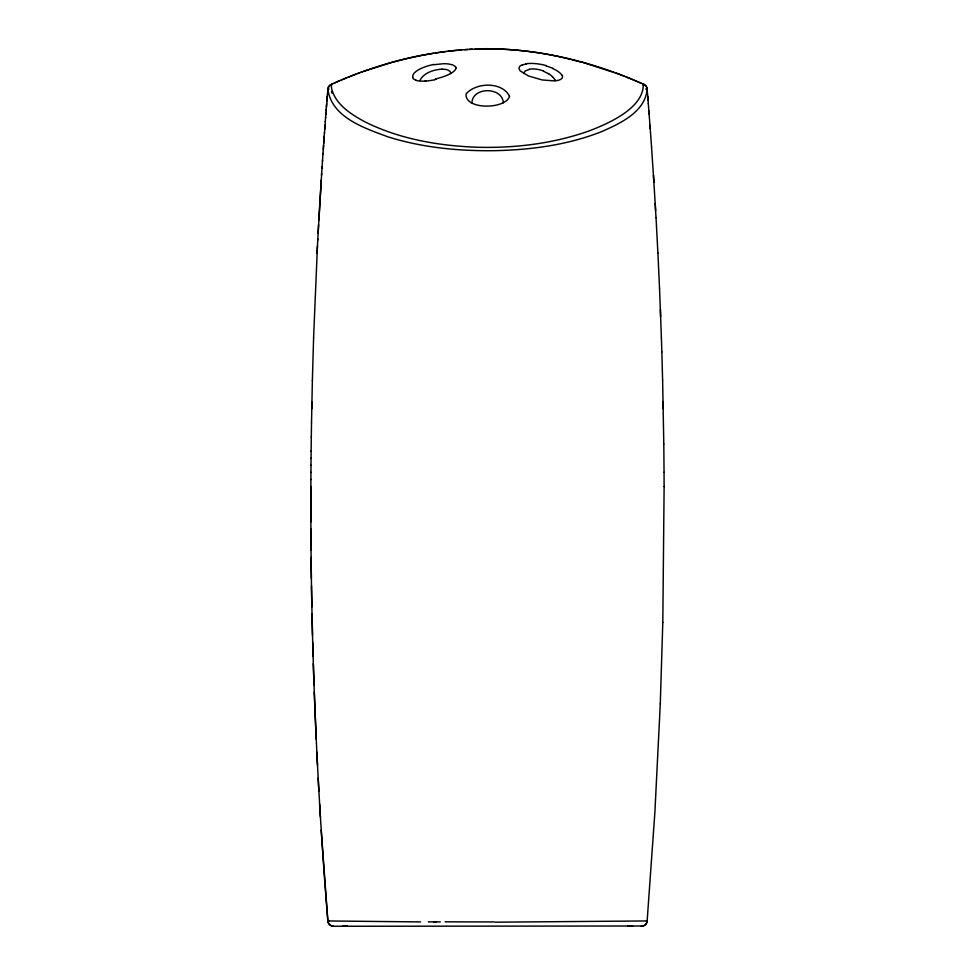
<?xml version="1.0" encoding="UTF-8"?>
<svg xmlns="http://www.w3.org/2000/svg" width="975" height="975" viewBox="0 0 975 975"><rect width="100%" height="100%" fill="white"/><g stroke="black" fill="none" stroke-linecap="round" stroke-linejoin="round"><path stroke-width="1.46" d="M321.214 830.091L327.844 920.948A5.752 5.716 35.9 0 0 330.318 925.178A5.74 5.74 0 0 0 333.596 926.274L641.404 926.006M310.879 486.464L310.867 521.905M643.707 85.252L643.744 84.252L643.232 85.41M310.903 479.383C310.184 626.73 315.839 774.101 327.856 920.948A5.765 5.765 0 0 0 333.584 926.25M327.868 89.091L328.014 88.055A5.801 5.594 1.5 0 1 331.073 84.496L331.768 84.167M643.317 85.215C642.793 108.359 608.961 123.398 588.547 131.125C552.959 143.678 514.885 148.237 477.275 147.262C438.543 145.811 399.177 139.096 364.297 121.509C351.427 114.453 337.338 105.617 332.28 91.041C331.853 90.358 330.549 82.4 331.683 85.215M310.915 479.542L310.952 472.314M310.952 472.461L311.001 465.233M329.062 89.066L327.893 89.018L327.905 91.321M311.001 465.367L311.062 458.165M311.062 458.287L311.123 451.096M311.135 451.206L311.293 436.946M311.305 437.032L311.512 422.797M311.512 422.857L312.378 380.36M311.768 408.696L311.902 401.615M662.805 622.416L664.121 486.476M312.366 380.36L313.609 337.898M662.805 622.379L660.27 703.913M313.584 337.898L317.448 245.956M660.282 703.889L654.871 812.492L647.144 920.948A5.752 5.752 -86.6 0 1 644.707 925.214A5.74 5.728 -33.4 0 1 641.404 926.262L641.416 926.14M317.082 253.427L317.813 238.875M317.765 240.082L318.569 224.725M318.118 233.415L321.677 173.416M318.849 220.082L321.238 180.082M321.531 175.232L322.116 166.762M321.994 168.163L322.554 160.095M322.957 154.026L324.492 132.466M322.469 161.094L323.018 153.428M323.7 143.337L324.224 136.098M323.298 149.407L323.578 145.373M325.028 125.227L324.443 133.295M324.736 129.273L325.333 121.217M325.565 117.987L325.955 113.161M325.297 121.607L325.638 117.195M326.125 110.736L327.271 96.257M325.845 114.355L326.259 109.139M326.893 101.095L327.563 92.637M326.406 107.116L326.686 103.496M327.539 93.039L328.258 89.03M524.002 73.539L524.221 72.516A16.636 6.837 12.2 0 1 525.817 70.688L529.413 69.42M646.937 93.039L646.986 88.042A5.789 5.582 -1.3 0 0 643.927 84.508L643.22 84.167M419.872 80.486C423.918 72.625 433.778 69.627 442.053 69.164M331.695 84.203L333.292 83.484M333.133 83.558L334.498 82.948M334.498 82.948L335.449 82.534M334.961 82.753L336.412 82.107M336.29 82.168L343.139 79.231M337.362 81.693L339.288 80.864M341.213 80.048L342.176 79.645M342.956 79.316L355.79 74.198M344.114 78.841L346.052 78.037M347.99 77.257L349.94 76.477M350.915 76.087L351.878 75.709M352.609 75.428L362.663 71.662M357.752 73.466L359.714 72.735M360.701 72.369L361.676 72.016M362.444 71.748L390.609 62.729A383.199 383.199 0 0 1 437.543 52.638L440.542 52.223M363.651 71.309L365.625 70.614M522.478 64.838L526.403 63.96M347.112 925.787L342.749 926.25M434.692 79.572L435.91 79.304M347.149 925.86L342.322 926.25M433.765 64.728L443.686 63.704A21.145 6.874 -9.8 0 1 448.597 63.997L452.473 64.801L455.423 66.58A23.875 7.52 -8.8 0 1 456.117 68.274M433.887 53.223L421.432 55.429A396.508 396.508 0 0 0 365.637 70.639M435.971 52.894L446.562 51.431M442.041 52.016L445.051 51.626M446.416 51.456C481.345 47.007 516.933 48.445 551.497 55.027A395.789 395.777 0 0 1 609.363 70.639M448.061 51.248L457.117 50.298M458.628 50.164L461.65 49.908M425.173 80.913L426.307 80.84M464.673 49.688L467.707 49.481M469.219 49.396L472.253 49.237M475.288 49.103L478.323 49.006M479.834 48.969L484.392 48.884M495.251 922.179L647.156 920.948A5.765 5.765 0 0 1 641.416 926.25M646.486 920.961L646.876 920.948M342.603 926.25L343.188 926.25A11.663 11.602 -89.9 0 0 345.772 925.848M627.851 925.86L632.678 926.25M433.656 922.021L436.373 922.033M632.397 926.25L627.9 925.787M420.591 921.923L328.38 920.961M327.953 89.018L328.039 89.018A5.752 5.411 -31.3 0 1 331.366 84.508L331.293 85.252M581.185 61.852L619.588 74.344M545.988 65.837L553.154 68.384M609.375 70.614L611.349 71.309M415.984 80.169L414.777 79.694A22.218 7.373 -12.8 0 1 412.547 77.342M612.337 71.662L614.323 72.382M616.285 73.101L618.26 73.844M619.247 74.21L629.35 78.207M620.222 74.588L621.209 74.965M622.184 75.343L624.146 76.111M626.096 76.891L628.046 77.671M543.514 71.248L548.669 73.747M629.021 78.073L633.884 80.084M629.996 78.463L632.909 79.682M633.531 79.938L639.088 82.327M634.847 80.498L636.773 81.327M637.747 81.742L640.465 82.936M639.661 82.583L641.148 83.241M640.819 83.094L643.512 84.301M554.86 79.804L555.153 80.547M562.185 75.258L562.441 76.001A23.059 7.654 12.2 0 1 561.442 78.804A20.95 6.898 12.6 0 1 556.932 80.584A19.756 6.435 12.4 0 1 554.385 80.901L542.063 79.938L528.218 75.867L520.016 70.748L518.883 68.104L519.907 66.203A22.23 7.044 9.2 0 1 522.429 64.825M471.949 102.887C472.217 87.238 500.711 86.531 503.197 101.534A20.463 10.957 3.6 0 1 502.99 102.96M450.998 73.698L450.121 71.528L448.378 70.261A14.235 5.874 -12.6 0 0 445.599 69.444A14.491 6.057 -13.1 0 0 442.004 69.213M643.719 84.313A5.765 5.631 -8.4 0 1 647.132 89.005L648.302 103.484M647.717 96.257L648.009 99.877M648.302 103.496L650.508 132.442M648.862 110.736L649.143 114.368M649.959 125.227L650.227 128.858M650.496 132.478L651.556 146.933M651.532 146.969L653.896 182.288M653.457 175.183L656.017 217.62M655.212 203.458L655.627 210.527M319.629 804.107L320.409 817.099M656.029 217.596L657.893 252.976M318.167 778.123L318.874 791.115M657.906 252.939L659.527 288.32M316.838 752.127L317.484 765.131M316.217 739.123L314.267 691.897M659.539 288.308L661.391 337.825M660.404 309.538L660.66 316.607M314.011 684.816L313.304 663.573M661.403 337.837L661.842 351.975M661.854 351.987L662.61 380.274M313.097 656.504L312.695 642.342M662.622 380.299L663.78 444.015M312.5 635.261L312.012 614.018M663.11 401.529L663.244 408.61M311.854 606.938L311.476 585.683M311.366 578.602L311.11 557.334M663.792 444.003L664.048 472.351M327.868 89.213C331.573 117.622 365.101 128.31 388.148 136.914C422.431 147.615 458.603 151.162 494.398 150.674C530.79 149.918 567.596 145.068 601.624 131.625C620.063 123.508 645.474 111.881 647.132 89.005M311.037 550.253L310.903 528.986M664.048 472.314L664.121 486.513M646.157 89.042A5.765 0.658 -11.2 0 1 645.877 89.139A5.765 0.658 -11.2 0 0 646.242 89.018M484.392 48.689A350.671 350.671 0 0 1 581.088 62.193M328.77 920.936A5.765 0.683 -11.2 0 1 329.062 920.827M440.298 921.923A138.413 1.012 0.2 0 1 428.281 921.85M494.154 921.936A119.913 1.268 0.1 0 1 445.087 921.802M552.667 68.506A25.143 8.397 11.9 0 1 561.893 75.233M526.073 63.765A20.743 7.325 10.2 0 1 546.232 65.618M455.886 68.311A24.192 7.032 -11.7 0 1 435.691 78.914M412.913 77.269A24.314 8.47 -10.3 0 1 433.668 64.46M425.015 81.096A20.182 6.691 -12.9 0 1 415.777 80.255M434.74 79.731A21.255 6.581 -11.8 0 1 426.148 81.023M552.435 76.745A20.572 8.885 15.6 0 1 554.763 79.792M548.62 73.759A20.036 8.897 14.3 0 1 552.533 76.745M529.193 69.249A14.345 6.496 13.9 0 1 543.684 71.09M332.231 93.381A370.951 96.659 7.3 0 1 331.439 91.638M632.239 926.25A11.529 11.468 90 0 1 629.241 925.848M509.511 96.342C505.83 109.371 464.575 110.175 466.087 93.917C476.178 82.18 502.32 81.51 509.511 96.342"/></g></svg>
